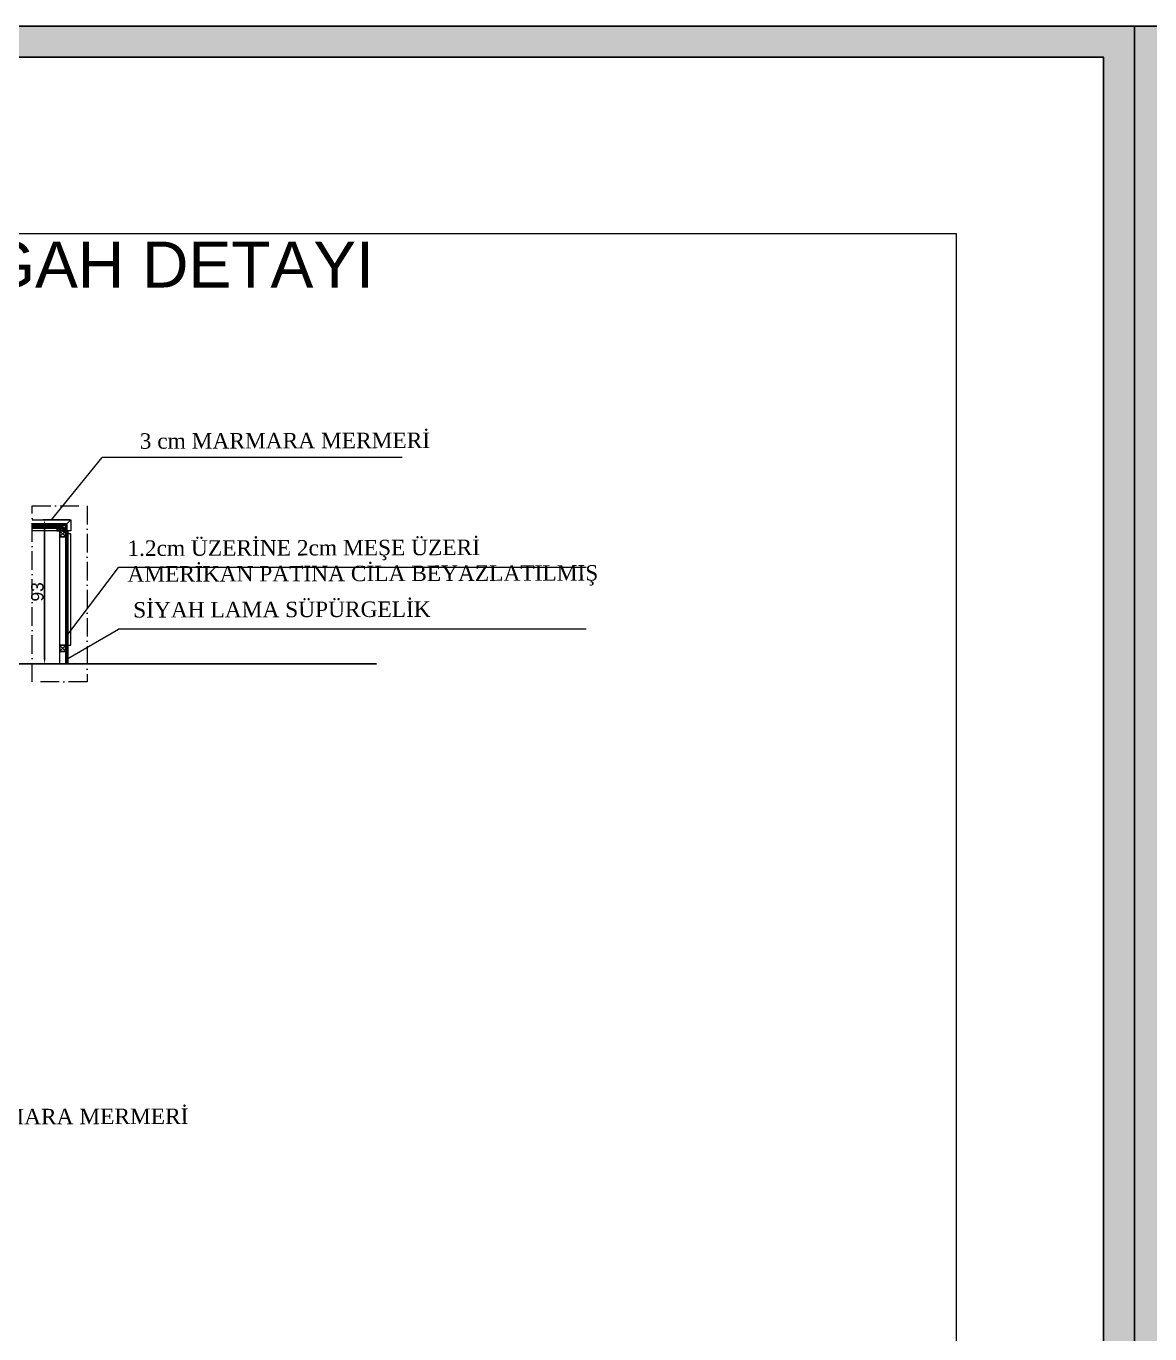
# Model space of a CAD drawing. Header units: millimetres. Extents: x 1287 to 21021, y -1522 to 4173.
# Drawn here: x 5227 to 5953, y 3215 to 4060 of the extents above; entities that cross this region are included whole.
import ezdxf

# ---------------------------------------------------------------- set-up
doc = ezdxf.new("R2010")
doc.units = ezdxf.units.MM
doc.linetypes.add('ACAD_ISO10W100', pattern=[18, 12, -3, 0, -3])
for name, color, linetype, lineweight in [('KESİT AKS', 2, 'Continuous', 30), ('LAMBRİ', 105, 'Continuous', 25), ('MERMER', 7, 'Continuous', 18), ('SB_gorunus_0', 253, 'Continuous', 0), ('TAŞIYICI', 1, 'Continuous', 50), ('ÖLÇÜ', 40, 'Continuous', 5)]:
    doc.layers.add(name, color=color, linetype=linetype, lineweight=lineweight)
doc.layers.add('VİTRİFİYE', color=7, linetype='Continuous', lineweight=25, true_color=0x7893a5)
doc.layers.add('YAZI', color=7, linetype='Continuous', lineweight=20, true_color=0xd27070)
doc.layers.add('Yazı', color=7, linetype='Continuous')
doc.styles.add('OLCU', font='arial.ttf')
doc.styles.get("Standard").update_dxf_attribs({"font": 'arial.ttf'})
doc.dimstyles.new('ISO-25', dxfattribs={"dimtxt": 2.5, "dimasz": 2.5, "dimexe": 1.25, "dimexo": 0.625, "dimtad": 1, "dimtxsty": 'Standard', "dimcen": 2.5, "dimadec": 0, "dimazin": 0, "dimtfac": 1, "dimtmove": 0, "dimatfit": 3, "dimfxl": 1, "dimarcsym": 0})

# ---------------------------------------------------------------- blocks, each defined once
blk = doc.blocks.new('*D313')
at = {"layer": 'Defpoints', "color": 0, "ltscale": 2, "transparency": 16777216}
for p in [(5255.62, 3740.77), (5238.71, 3647.75), (5240.02, 3647.75)]:
    blk.add_point(p, dxfattribs=at)
at = {"layer": 'ÖLÇÜ', "color": 0, "lineweight": -2, "ltscale": 2, "transparency": 16777216}
for p, q in [((5255, 3740.77), (5237.46, 3740.77)), ((5238.71, 3736.77), (5238.71, 3651.75)), ((5239.4, 3647.75), (5237.46, 3647.75))]:
    blk.add_line(p, q, dxfattribs=at)
at = {"layer": 'ÖLÇÜ', "color": 0, "ltscale": 2, "transparency": 16777216}
for points in [[(5238.04, 3736.77), (5239.37, 3736.77), (5238.71, 3740.77)], [(5238.04, 3651.75), (5239.37, 3651.75), (5238.71, 3647.75)]]:
    blk.add_solid(points, dxfattribs=at)
at = {"layer": 'ÖLÇÜ', "color": 0, "lineweight": 0, "ltscale": 2, "transparency": 16777216, "insert": (5234.03, 3694.26), "char_height": 8, "attachment_point": 5, "rotation": 90}
blk.add_mtext('93', dxfattribs=at)

msp = doc.modelspace()

# ---------------------------------------------------------------- hatches: boundary and pattern name
h = msp.add_hatch(color=256)
h.dxf.hatch_style = 1
h.paths.add_polyline_path([(5942.638, 584.53), (5942.638, 4059.675), (1286.5, 4059.675), (1286.5, 584.53)])
h.paths.add_polyline_path([(1306.5, 604.53), (1306.5, 4039.675), (5922.638, 4039.675), (5922.638, 604.53)], flags=16)
h.paths.add_polyline_path([(1863.755, 778.27), (1864.529, 3865.935), (1879.919, 3865.935), (1879.145, 778.27)], flags=0)
h.paths.add_polyline_path([(1359.5, 1487.424), (1359.498, 1502.885), (1812.22, 1502.885), (1812.22, 1487.495)], flags=0)
h.paths.add_polyline_path([(1424.14, 1558.408), (1424.14, 1881.292), (1527.463, 1881.292), (1527.463, 1558.408)], flags=0)
h.paths.add_polyline_path([(1415.53, 1891.8), (1381.089, 1891.8), (1398.31, 1921.935)], flags=0)
h.paths.add_polyline_path([(1359.498, 1969.703), (1359.5, 1985.164), (1812.22, 1985.093), (1812.22, 1969.703)], flags=0)
h.paths.add_polyline_path([(1359.383, 2302.178), (1359.386, 2317.639), (1812.106, 2317.568), (1812.106, 2302.178)], flags=0)
h.paths.add_polyline_path([(1359.419, 2537.898), (1359.421, 2553.359), (1812.141, 2553.288), (1812.141, 2537.898)], flags=0)
h.paths.add_polyline_path([(1359.454, 2763.088), (1359.456, 2778.549), (1812.176, 2778.478), (1812.176, 2763.088)], flags=0)
h.paths.add_polyline_path([(1359.498, 2988.278), (1359.5, 3003.739), (1812.22, 3003.668), (1812.22, 2988.278)], flags=0)
h.paths.add_polyline_path([(1359.498, 3269.753), (1359.5, 3285.214), (1812.22, 3285.143), (1812.22, 3269.753)], flags=0)
h.paths.add_polyline_path([(1359.498, 3569.858), (1359.5, 3585.319), (1812.22, 3585.248), (1812.22, 3569.858)], flags=0)
h.paths.add_polyline_path([(1354.825, 797.747), (1849.942, 797.747), (1849.942, 1365.654), (1354.825, 1365.654)], flags=8)
h.paths.add_polyline_path([(1376.632, 1385.998), (1498.599, 1385.998), (1498.599, 1444.419), (1376.632, 1444.419)], flags=8)
h.paths.add_polyline_path([(1426.929, 2022.407), (1763.728, 2022.407), (1763.728, 2188.461), (1426.929, 2188.461)], flags=8)
h.paths.add_polyline_path([(1376.755, 3510.142), (1630.784, 3510.142), (1630.784, 3568.563), (1376.755, 3568.563)], flags=8)
h.paths.add_polyline_path([(1533.884, 1885.056), (1656.424, 1885.056), (1656.424, 1922.23), (1533.884, 1922.23)], flags=8)
h.paths.add_polyline_path([(1440.205, 1884.623), (1513.108, 1884.623), (1513.108, 1921.797), (1440.205, 1921.797)], flags=8)
h.paths.add_polyline_path([(1563.537, 3656.935), (1855.678, 3656.935), (1855.678, 3704.668), (1563.537, 3704.668)], flags=8)
h = msp.add_hatch(color=256)
h.dxf.hatch_style = 1
h.paths.add_polyline_path([(10598.775, 584.53), (10598.775, 4059.675), (5942.638, 4059.675), (5942.638, 584.53)])
h.paths.add_polyline_path([(5962.638, 604.53), (5962.638, 4039.675), (10578.775, 4039.675), (10578.775, 604.53)], flags=16)
h.paths.add_polyline_path([(6519.893, 778.27), (6520.667, 3865.935), (6536.057, 3865.935), (6535.283, 778.27)], flags=0)
h.paths.add_polyline_path([(6015.638, 1487.424), (6015.635, 1502.885), (6468.358, 1502.885), (6468.358, 1487.495)], flags=0)
h.paths.add_polyline_path([(6080.278, 1558.408), (6080.278, 1881.292), (6183.601, 1881.292), (6183.601, 1558.408)], flags=0)
h.paths.add_polyline_path([(6071.667, 1891.8), (6037.227, 1891.8), (6054.447, 1921.935)], flags=0)
h.paths.add_polyline_path([(6015.635, 1969.703), (6015.638, 1985.164), (6468.358, 1985.093), (6468.358, 1969.703)], flags=0)
h.paths.add_polyline_path([(6015.521, 2302.178), (6015.523, 2317.639), (6468.243, 2317.568), (6468.243, 2302.178)], flags=0)
h.paths.add_polyline_path([(6015.556, 2537.898), (6015.558, 2553.359), (6468.278, 2553.288), (6468.278, 2537.898)], flags=0)
h.paths.add_polyline_path([(6015.591, 2763.088), (6015.594, 2778.549), (6468.313, 2778.478), (6468.313, 2763.088)], flags=0)
h.paths.add_polyline_path([(6015.635, 2988.278), (6015.638, 3003.739), (6468.358, 3003.668), (6468.358, 2988.278)], flags=0)
h.paths.add_polyline_path([(6015.635, 3269.753), (6015.638, 3285.214), (6468.358, 3285.143), (6468.358, 3269.753)], flags=0)
h.paths.add_polyline_path([(6015.635, 3569.858), (6015.638, 3585.319), (6468.358, 3585.248), (6468.358, 3569.858)], flags=0)
h.paths.add_polyline_path([(6011.198, 802.859), (6502.295, 802.859), (6502.295, 1366.204), (6011.198, 1366.204)], flags=8)
h.paths.add_polyline_path([(6032.866, 1386.231), (6154.175, 1386.231), (6154.175, 1444.648), (6032.866, 1444.648)], flags=8)
h.paths.add_polyline_path([(6083.249, 2022.59), (6419.744, 2022.59), (6419.744, 2188.638), (6083.249, 2188.638)], flags=8)
h.paths.add_polyline_path([(6032.989, 3510.142), (6274.583, 3510.142), (6274.583, 3568.56), (6032.989, 3568.56)], flags=8)
h.paths.add_polyline_path([(6192.211, 1890.769), (6318.904, 1890.769), (6318.904, 1916.599), (6192.211, 1916.599)], flags=8)
h.paths.add_polyline_path([(6096.728, 1889.902), (6173.401, 1889.902), (6173.401, 1915.733), (6096.728, 1915.733)], flags=8)
h.paths.add_polyline_path([(6219.686, 3657.173), (6505.428, 3657.173), (6505.428, 3704.638), (6219.686, 3704.638)], flags=8)
at = {"layer": 'LAMBRİ', "linetype": 'Continuous'}
h = msp.add_hatch(dxfattribs=at)
h.set_pattern_fill('LINE', color=253, scale=0.25, angle=45)
h.set_pattern_definition([(45, (-26936.887, 3742.1215), (-0.561266008, 0.561266008), [])])
h.paths.add_polyline_path([(5252.421, 3647.749), (5252.421, 3733.756), (5253.621, 3733.756), (5253.621, 3647.749)])

# ---------------------------------------------------------------- linework, layer by layer
for points in [[(5942.638, 584.53), (1286.5, 584.53), (1286.5, 4059.675), (5942.638, 4059.675)], [(10598.775, 584.53), (5942.638, 584.53), (5942.638, 4059.675), (10598.775, 4059.675)], [(5922.638, 604.53), (1306.5, 604.53), (1306.5, 4039.675), (5922.638, 4039.675)]]:
    msp.add_lwpolyline(points, close=True)
msp.add_lwpolyline([(4566.248, 3647.749), (5453.154, 3647.749)])
at = {"layer": 'KESİT AKS', "linetype": 'ACAD_ISO10W100', "lineweight": 0}
msp.add_lwpolyline([(5230.728, 3749.772), (5266.138, 3749.772), (5266.138, 3636.183), (5230.728, 3636.183)], close=True, dxfattribs=at)
at = {"layer": 'MERMER'}
msp.add_line((5255.621, 3740.772), (5252.621, 3737.772), dxfattribs=at)
msp.add_lwpolyline([(5230.728, 3740.772), (5255.621, 3740.772), (5255.621, 3733.756), (5252.621, 3733.756), (5252.621, 3737.772), (5230.728, 3737.772)], dxfattribs=at)
at = {"layer": 'SB_gorunus_0'}
msp.add_lwpolyline([(5255.621, 3731.759), (5253.621, 3731.759), (5253.621, 3659.759), (5255.621, 3659.759)], close=True, dxfattribs=at)
at = {"layer": 'TAŞIYICI', "lineweight": 0}
for p, q in [((5246.621, 3733.772), (5230.728, 3733.772)), ((5246.621, 3735.772), (5250.621, 3733.772)), ((5250.621, 3735.772), (5246.621, 3733.772)), ((5248.421, 3733.756), (5252.421, 3729.756)), ((5252.421, 3733.756), (5248.421, 3729.756)), ((5248.421, 3729.756), (5248.421, 3647.749)), ((5248.421, 3659.759), (5252.421, 3655.759)), ((5252.421, 3659.759), (5248.421, 3655.759))]:
    msp.add_line(p, q, dxfattribs=at)
at = {"layer": 'TAŞIYICI'}
msp.add_lwpolyline([(5230.728, 3735.772), (5250.621, 3735.772), (5250.621, 3733.756), (5252.621, 3733.756), (5252.621, 3737.772), (5230.728, 3737.772)], dxfattribs=at)
at = {"layer": 'TAŞIYICI', "lineweight": 0}
for points in [[(5250.621, 3735.772), (5246.621, 3735.772), (5246.621, 3733.772), (5250.621, 3733.772)], [(5250.421, 3735.572), (5246.821, 3735.572), (5246.821, 3733.972), (5250.421, 3733.972)], [(5252.421, 3733.756), (5248.421, 3733.756), (5248.421, 3729.756), (5252.421, 3729.756)], [(5252.221, 3733.556), (5248.621, 3733.556), (5248.621, 3729.956), (5252.221, 3729.956)], [(5252.421, 3659.759), (5248.421, 3659.759), (5248.421, 3655.759), (5252.421, 3655.759)], [(5252.221, 3659.559), (5248.621, 3659.559), (5248.621, 3655.959), (5252.221, 3655.959)], [(5253.621, 3655.759), (5253.321, 3655.759), (5253.321, 3647.749), (5253.621, 3647.749)]]:
    msp.add_lwpolyline(points, close=True, dxfattribs=at)
at = {"layer": 'VİTRİFİYE'}
msp.add_lwpolyline([(5252.421, 3647.749), (5252.421, 3733.756), (5253.621, 3733.756), (5253.621, 3647.749)], close=True, dxfattribs=at)
at = {"layer": 'Yazı', "color": 1, "lineweight": 0}
for p, q in [((5243.174, 3740.772), (5275.924, 3781)), ((5469.644, 3781), (5275.924, 3781)), ((5253.621, 3666.712), (5286.37, 3709.941)), ((5588.606, 3709.941), (5286.37, 3709.941)), ((5253.621, 3651.247), (5286.37, 3670.114)), ((5588.606, 3670.114), (5286.37, 3670.114))]:
    msp.add_line(p, q, dxfattribs=at)
msp.add_lwpolyline([(4472.961, 3925.652), (5827.424, 3925.652), (5827.424, 3066.14), (4472.961, 3066.14)], close=True, dxfattribs=at)

# ---------------------------------------------------------------- texts
at = {"layer": 'YAZI', "lineweight": 0, "insert": (4921.516, 3920.543), "char_height": 29.68743, "attachment_point": 1}
msp.add_mtext_dynamic_manual_height_columns('{\\fArial|b0|i0|c162|p34;BENMARİ TEZGAH DETAYI}', width=663.06495, gutter_width=1, heights=[0], dxfattribs=at)
at = {"layer": 'Yazı', "color": 1, "lineweight": 0, "char_height": 10, "attachment_point": 1, "rotation": 0.142342, "style": 'OLCU'}
for s, heights, insert in [('{\\fTimes New Roman|b0|i0|c162|p18;\\C244;3 cm MARMARA MERMERİ}', [11.534], (5300.129, 3796.704)), ('{\\fTimes New Roman|b0|i0|c162|p18;\\C244;1.2cm ÜZERİNE 2cm MEŞE ÜZERİ \\PAMERİKAN PATINA CİLA BEYAZLATILMIŞ}', [250.973], (5292.148, 3727.471)), ('{\\fTimes New Roman|b0|i0|c162|p18;\\C244; SİYAH LAMA SÜPÜRGELİK}', [250.973], (5292.148, 3687.644)), ('{\\fTimes New Roman|b0|i0|c162|p18;\\C244;3 cm MARMARA MERMERİ}', [11.534], (5144.068, 3360.112))]:
    msp.add_mtext_dynamic_manual_height_columns(s, width=712.94007, gutter_width=54.485, heights=heights, dxfattribs=dict(at, insert=insert))

# ---------------------------------------------------------------- dimensions: what is measured, and where the dimension line sits
at = {"layer": 'ÖLÇÜ', "lineweight": 0, "ltscale": 2}
dim = msp.add_linear_dim(base=(5238.707, 3647.749), p1=(5255.621, 3740.772), p2=(5240.024, 3647.749), angle=90, text='93', dimstyle='ISO-25', override={"dimtxt": 8, "dimasz": 4}, dxfattribs=at)
dim.commit()
dim.dimension.update_dxf_attribs({"geometry": '*D313', "text_midpoint": (5234.028, 3694.26)})

doc.saveas('drawing.dxf')
